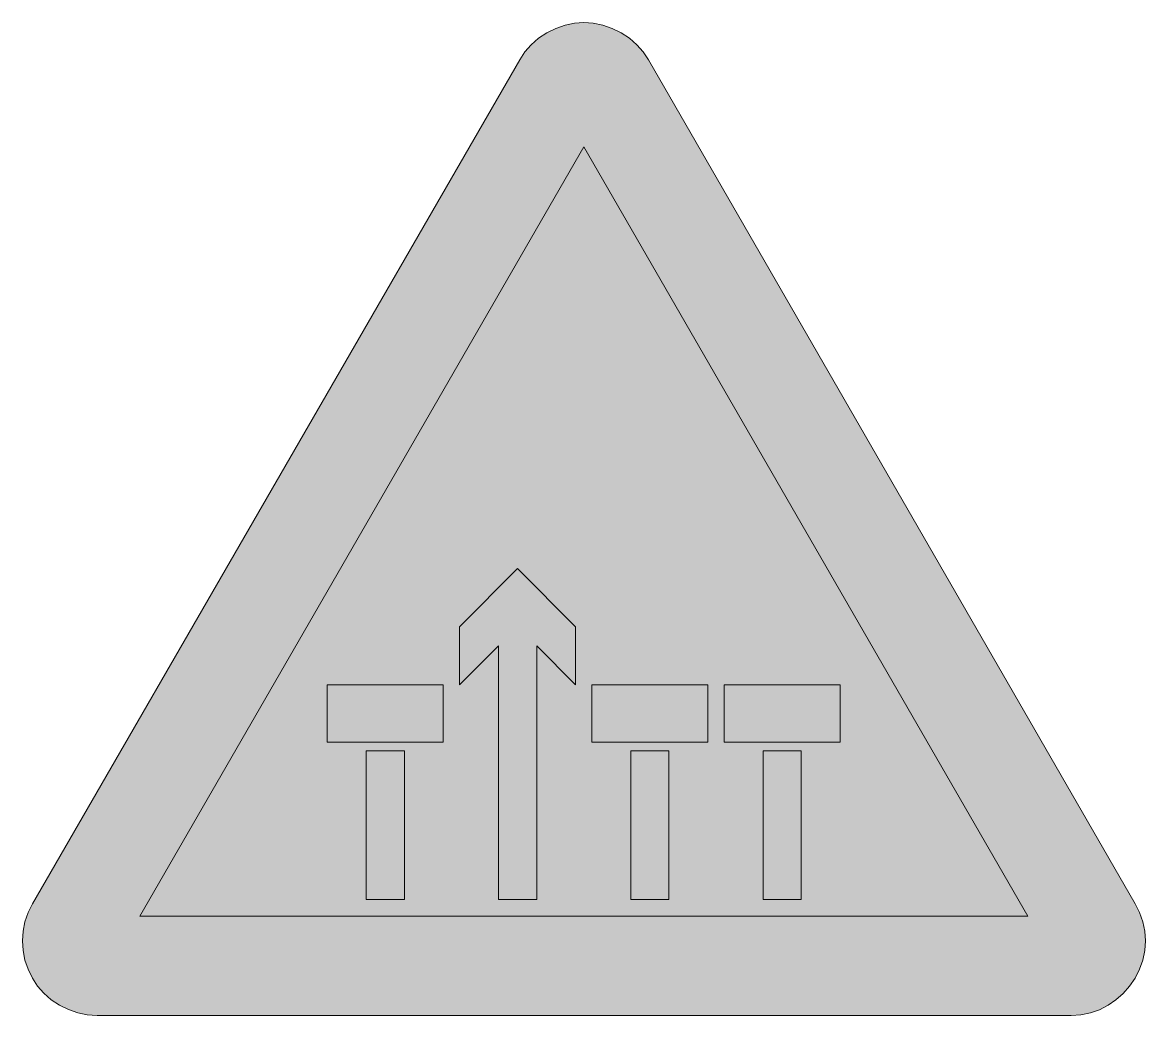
# Model space of a CAD drawing. Header units: metres. Extents: x 147 to 422, y 14 to 258.
import ezdxf

# ---------------------------------------------------------------- set-up
doc = ezdxf.new("R2010")
doc.units = ezdxf.units.M
for name, color, linetype, true_color in [('FILL_BLACK_000000', 7, 'Continuous', 0x000000), ('FILL_RED_FF0000', 7, 'Continuous', 0xff0000), ('FILL_WHITE_FFFFFF', 7, 'Continuous', 0xffffff)]:
    doc.layers.add(name, color=color, linetype=linetype, true_color=true_color)

msp = doc.modelspace()

# ---------------------------------------------------------------- hatches: boundary and pattern name
at = {"layer": 'FILL_BLACK_000000', "true_color": 0x000000}
h = msp.add_hatch(color=7, dxfattribs=at)
h.dxf.hatch_style = 1
h.paths.add_polyline_path([(282.54, 109.62), (282.54, 95.4), (273, 104.94), (273, 42.84), (263.64, 42.84), (263.64, 104.94), (254.1, 95.4), (254.1, 109.62), (268.32, 123.84), (282.54, 109.62)])
h = msp.add_hatch(color=7, dxfattribs=at)
h.dxf.hatch_style = 1
h.paths.add_polyline_path([(240.6, 79.2), (240.6, 42.84), (231.24, 42.84), (231.24, 79.2), (240.6, 79.2)])
h = msp.add_hatch(color=7, dxfattribs=at)
h.dxf.hatch_style = 1
h.paths.add_polyline_path([(305.4, 79.2), (305.4, 42.84), (296.04, 42.84), (296.04, 79.2), (305.4, 79.2)])
h = msp.add_hatch(color=7, dxfattribs=at)
h.dxf.hatch_style = 1
h.paths.add_polyline_path([(337.8, 79.2), (337.8, 42.84), (328.44, 42.84), (328.44, 79.2), (337.8, 79.2)])
at = {"layer": 'FILL_RED_FF0000', "true_color": 0xff0000}
h = msp.add_hatch(color=7, dxfattribs=at)
h.dxf.hatch_style = 1
h.paths.add_polyline_path([(420.64, 39.61), (421.44, 37.35), (421.92, 35.03), (422.09, 32.67), (421.92, 30.31), (421.44, 27.99), (420.64, 25.73), (419.52, 23.58), (418.18, 21.58), (416.62, 19.79), (414.85, 18.22), (412.91, 16.9), (410.81, 15.83), (408.59, 15.05), (406.26, 14.57), (403.86, 14.4), (165.36, 14.4), (162.96, 14.57), (160.64, 15.05), (158.37, 15.84), (156.18, 16.92), (154.13, 18.26), (152.31, 19.84), (150.76, 21.63), (149.52, 23.58), (148.46, 25.73), (147.7, 27.99), (147.24, 30.31), (147.09, 32.67), (147.24, 35.03), (147.7, 37.35), (148.46, 39.61), (149.52, 41.76), (268.86, 248.4), (270.1, 250.35), (271.65, 252.13), (273.47, 253.72), (275.52, 255.06), (277.71, 256.14), (279.95, 256.93), (282.23, 257.41), (284.52, 257.58), (286.84, 257.41), (289.18, 256.93), (291.48, 256.14), (293.7, 255.06), (295.73, 253.72), (297.5, 252.13), (299.04, 250.35), (300.36, 248.4), (419.52, 41.76), (420.64, 39.61)])
h = msp.add_hatch(color=7, dxfattribs=at)
h.dxf.hatch_style = 1
h.paths.add_polyline_path([(250.14, 95.4), (250.14, 81.36), (221.7, 81.36), (221.7, 95.4), (250.14, 95.4)])
h = msp.add_hatch(color=7, dxfattribs=at)
h.dxf.hatch_style = 1
h.paths.add_polyline_path([(314.94, 95.4), (314.94, 81.36), (286.5, 81.36), (286.5, 95.4), (314.94, 95.4)])
h = msp.add_hatch(color=7, dxfattribs=at)
h.dxf.hatch_style = 1
h.paths.add_polyline_path([(347.34, 95.4), (347.34, 81.36), (318.9, 81.36), (318.9, 95.4), (347.34, 95.4)])
at = {"layer": 'FILL_WHITE_FFFFFF', "true_color": 0xffffff}
h = msp.add_hatch(color=7, dxfattribs=at)
h.dxf.hatch_style = 1
h.paths.add_polyline_path([(175.8, 38.7), (284.52, 227.16), (393.24, 38.7), (175.8, 38.7)])

# ---------------------------------------------------------------- linework, layer by layer
at = {"layer": 'FILL_BLACK_000000', "lineweight": 0, "true_color": 0x000000}
for points in [[(282.54, 109.62), (282.54, 95.4), (273, 104.94), (273, 42.84), (263.64, 42.84), (263.64, 104.94), (254.1, 95.4), (254.1, 109.62), (268.32, 123.84)], [(240.6, 79.2), (240.6, 42.84), (231.24, 42.84), (231.24, 79.2)], [(305.4, 79.2), (305.4, 42.84), (296.04, 42.84), (296.04, 79.2)], [(337.8, 79.2), (337.8, 42.84), (328.44, 42.84), (328.44, 79.2)]]:
    msp.add_lwpolyline(points, close=True, dxfattribs=at)
at = {"layer": 'FILL_RED_FF0000', "lineweight": 0, "true_color": 0xff0000}
for points in [[(420.64, 39.61), (421.44, 37.35), (421.92, 35.03), (422.09, 32.67), (421.92, 30.31), (421.44, 27.99), (420.64, 25.73), (419.52, 23.58), (418.18, 21.58), (416.62, 19.79), (414.85, 18.22), (412.91, 16.9), (410.81, 15.83), (408.59, 15.05), (406.26, 14.57), (403.86, 14.4), (165.36, 14.4), (162.96, 14.57), (160.64, 15.05), (158.37, 15.84), (156.18, 16.92), (154.13, 18.26), (152.31, 19.84), (150.76, 21.63), (149.52, 23.58), (148.46, 25.73), (147.7, 27.99), (147.24, 30.31), (147.09, 32.67), (147.24, 35.03), (147.7, 37.35), (148.46, 39.61), (149.52, 41.76), (268.86, 248.4), (270.1, 250.35), (271.65, 252.13), (273.47, 253.72), (275.52, 255.06), (277.71, 256.14), (279.95, 256.93), (282.23, 257.41), (284.52, 257.58), (286.84, 257.41), (289.18, 256.93), (291.48, 256.14), (293.7, 255.06), (295.73, 253.72), (297.5, 252.13), (299.04, 250.35), (300.36, 248.4), (419.52, 41.76)], [(250.14, 95.4), (250.14, 81.36), (221.7, 81.36), (221.7, 95.4)], [(314.94, 95.4), (314.94, 81.36), (286.5, 81.36), (286.5, 95.4)], [(347.34, 95.4), (347.34, 81.36), (318.9, 81.36), (318.9, 95.4)]]:
    msp.add_lwpolyline(points, close=True, dxfattribs=at)
at = {"layer": 'FILL_WHITE_FFFFFF', "lineweight": 0, "true_color": 0xff0000}
msp.add_lwpolyline([(175.8, 38.7), (284.52, 227.16), (393.24, 38.7)], close=True, dxfattribs=at)

doc.saveas('drawing.dxf')
